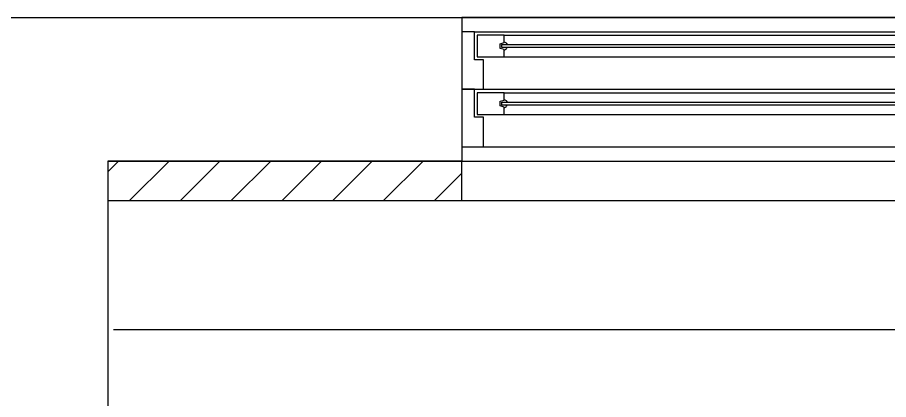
# Model space of a CAD drawing. Header units: inches. Extents: x 4138 to 127072, y -26315 to 43858.
# Drawn here: x 64750 to 65963, y 20058 to 20590 of the extents above; entities that cross this region are included whole.
import ezdxf

# ---------------------------------------------------------------- set-up
doc = ezdxf.new("R2010")
doc.units = ezdxf.units.IN
doc.header["$LTSCALE"] = 50
doc.header["$MEASUREMENT"] = 0
for name, color, linetype in [('0-LINE', 7, 'Continuous'), ('02-WAL', 2, 'Continuous'), ('03-WAL NEW', 3, 'Continuous'), ('06-LIGHT', 4, 'Continuous'), ('도면층4', 4, 'Continuous')]:
    doc.layers.add(name, color=color, linetype=linetype)

# ---------------------------------------------------------------- blocks, each defined once
blk = doc.blocks.new('FLOOR')
at = {"layer": '02-WAL'}
for p, q in [((42889.7, 46951.3), (45594.7, 46951.3)), ((43131.7, 46751.3), (43131.7, 42404.3)), ((43131.7, 46751.3), (45594.7, 46751.3))]:
    blk.add_line(p, q, dxfattribs=at)
at = {"layer": '도면층4'}
for p, q in [((43624.7, 46951.3), (43624.7, 46751.3)), ((45594.7, 46951.3), (43624.7, 46951.3)), ((43624.7, 46951.3), (43624.7, 46751.3)), ((43642.1, 46931.3), (45564.7, 46931.3)), ((43683.8, 46926.4), (44592.2, 46926.4)), ((43683.8, 46896.4), (43683.8, 46906.4)), ((43683.8, 46896.4), (44592.2, 46896.4)), ((43642.1, 46851.3), (45564.7, 46851.3)), ((43654.7, 46851.3), (45577.2, 46851.3)), ((43683.8, 46846.3), (44592.2, 46846.3)), ((43683.8, 46816.3), (43683.8, 46826.3)), ((43683.8, 46816.3), (44592.2, 46816.3)), ((43654.7, 46771.3), (45577.2, 46771.2)), ((43624.7, 46751.3), (45594.7, 46751.3))]:
    blk.add_line(p, q, dxfattribs=at)
for points in [[(43624.7, 46860.3), (43624.7, 46851.3), (43654.7, 46851.3), (43654.7, 46892.3), (43642.1, 46892.3), (43642.1, 46931.3), (43624.7, 46931.3), (43624.7, 46922.3)], [(43683.8, 46906.4), (43678.2, 46908.2), (43678.2, 46914.6), (43683.8, 46916.4), (43683.8, 46926.4), (43645.8, 46926.4), (43645.8, 46896.4), (43683.8, 46896.4)], [(44595.7, 46909.4), (43680.3, 46909.4), (43680.3, 46913.4), (44595.7, 46913.4), (44595.7, 46909.4), (44595.7, 46913.4)], [(43683.8, 46917.2), (43686.5, 46915.8), (43687, 46914.8), (43687.6, 46913.4)], [(43683.8, 46905.6), (43686.5, 46907), (43687, 46908), (43687.6, 46909.4)], [(43624.7, 46780.3), (43624.7, 46771.3), (43654.7, 46771.3), (43654.7, 46812.3), (43642.1, 46812.3), (43642.1, 46851.3), (43624.7, 46851.3), (43624.7, 46842.3)], [(43683.8, 46826.3), (43678.2, 46828.1), (43678.2, 46834.5), (43683.8, 46836.3), (43683.8, 46846.3), (43645.8, 46846.3), (43645.8, 46816.3), (43683.8, 46816.3)], [(44595.7, 46829.3), (43680.3, 46829.3), (43680.3, 46833.3), (44595.7, 46833.3), (44595.7, 46829.3), (44595.7, 46833.3)], [(43683.8, 46837.1), (43686.5, 46835.7), (43687, 46834.7), (43687.6, 46833.3)], [(43683.8, 46825.5), (43686.5, 46826.9), (43687, 46827.9), (43687.6, 46829.3)]]:
    blk.add_lwpolyline(points, dxfattribs=at)
blk = doc.blocks.new('ERER')
at = {"layer": '03-WAL NEW'}
h = blk.add_hatch(dxfattribs=at)
h.set_pattern_fill('_USER', color=256, scale=50, angle=45, pattern_type=0)
h.set_pattern_definition([(45, (114, -6910), (-35.35534, 35.35534), [])])
h.paths.add_polyline_path([(68931.7, 28276.3), (69424.7, 28276.3), (69424.7, 28331.3), (68931.7, 28331.3)])
blk.add_line((69416.7, 28276.3), (71394.7, 28276.3), dxfattribs=at)
blk.add_lwpolyline([(68931.7, 28276.3), (69424.7, 28276.3), (69424.7, 28331.3), (68931.7, 28331.3)], close=True, dxfattribs=at)
blk.add_blockref('FLOOR', (25800, -18420))

msp = doc.modelspace()

# ---------------------------------------------------------------- linework, layer by layer
at = {"layer": '06-LIGHT'}
msp.add_line((67338.9, 20155), (64883.9, 20155), dxfattribs=at)

# ---------------------------------------------------------------- block references
at = {"layer": '0-LINE'}
msp.add_blockref('ERER', (-4055.8, -7941.3), dxfattribs=at)

doc.saveas('drawing.dxf')
